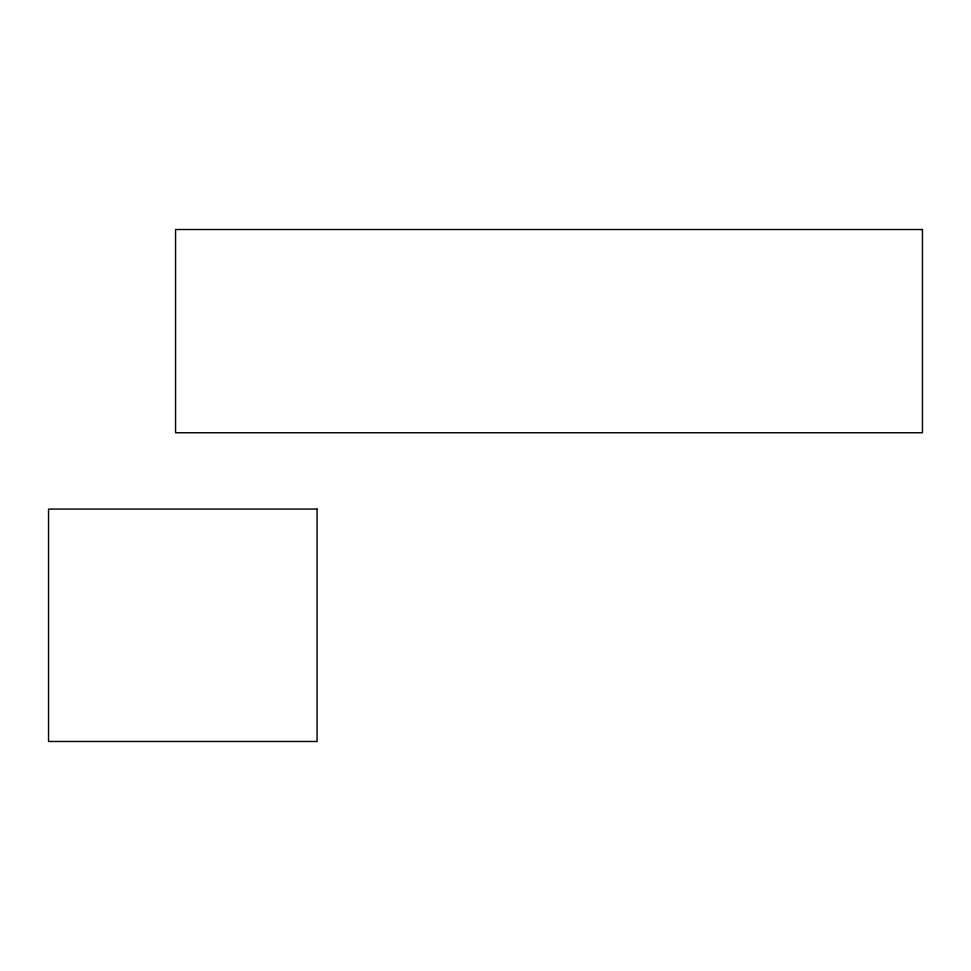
<?xml version="1.0" encoding="UTF-8"?>
<svg xmlns="http://www.w3.org/2000/svg" width="971" height="971" viewBox="0 0 971 971"><rect width="100%" height="100%" fill="white"/><g stroke="black" fill="none" stroke-linecap="round" stroke-linejoin="round"><path stroke-width="1.46" d="M922.45 229.52L175.557 229.52L175.557 432.75L922.45 432.75L922.45 229.52M317.08 509.083L48.55 509.083L48.55 741.48L317.08 741.48L317.08 509.083"/></g></svg>
